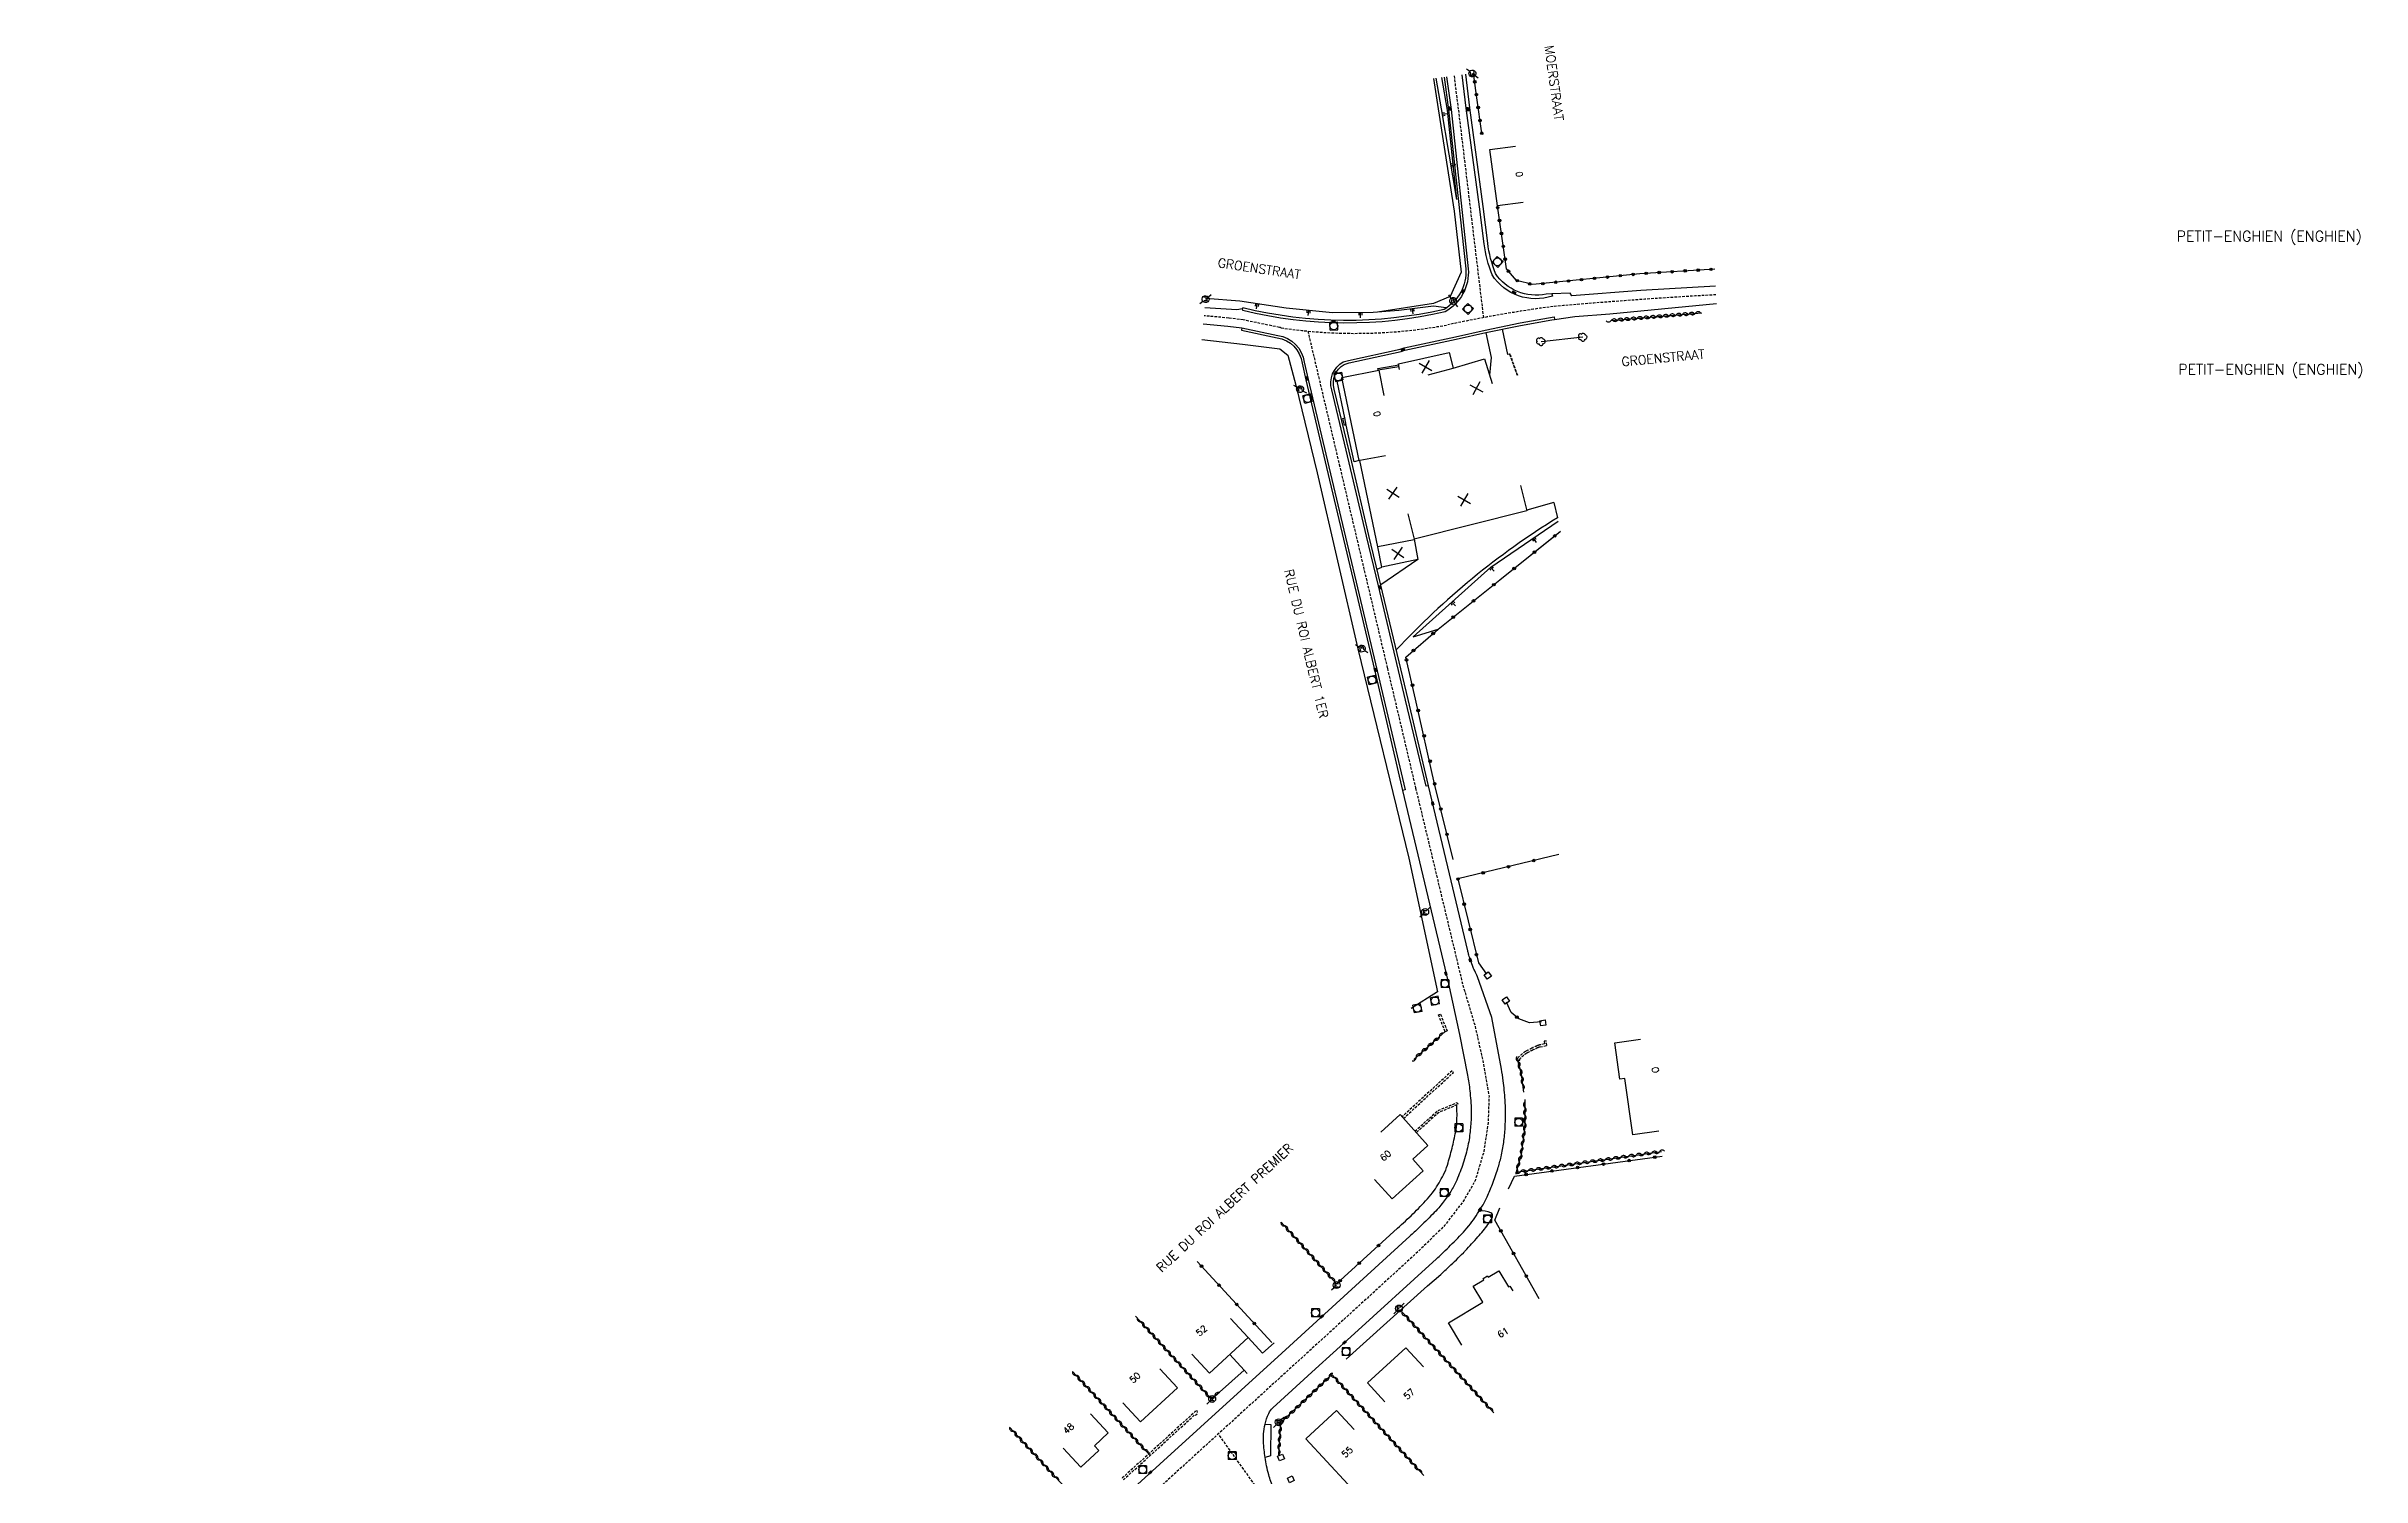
# Model space of a CAD drawing. Header units: millimetres. Extents: x 127000 to 128000, y 154000 to 154800.
# Drawn here: x 127040.4 to 127486, y 154524.4 to 154799.7 of the extents above; entities that cross this region are included whole.
import ezdxf
from ezdxf.enums import TextEntityAlignment as Align

# ---------------------------------------------------------------- set-up
doc = ezdxf.new("R2010")
doc.units = ezdxf.units.MM
doc.linetypes.add('DASHED', pattern=[0.75, 0.5, -0.25])
doc.layers.get('0').update_dxf_attribs({"linetype": 'CONTINUOUS'})
for name, color, linetype in [('W0001', 6, 'DASHED'), ('W0008', 7, 'CONTINUOUS'), ('W0100', 7, 'CONTINUOUS'), ('W0112', 1, 'DASHED'), ('W0211', 2, 'CONTINUOUS'), ('W0300', 7, 'CONTINUOUS'), ('W0302', 3, 'CONTINUOUS'), ('W0310', 3, 'CONTINUOUS'), ('W0322', 7, 'CONTINUOUS'), ('W0330', 7, 'CONTINUOUS'), ('W0334', 7, 'CONTINUOUS'), ('W0400', 7, 'CONTINUOUS'), ('W0420', 7, 'CONTINUOUS'), ('W0471', 7, 'CONTINUOUS'), ('W0980', 7, 'CONTINUOUS'), ('W0989', 7, 'CONTINUOUS'), ('W0991', 7, 'CONTINUOUS'), ('W1102', 7, 'CONTINUOUS')]:
    doc.layers.add(name, color=color, linetype=linetype)
doc.styles.get("Standard").update_dxf_attribs({"font": 'romans.shx', "width": 0.85})

# ---------------------------------------------------------------- blocks, each defined once
blk = doc.blocks.new('T471')
for p, q in [((-0.333334, 0.333334), (-0.333334, -0.333334)), ((-0.333334, 0.333334), (0.333334, 0.333334)), ((-0.333334, 0), (0, 0)), ((0.500001, 0.500001), (1.000002, 1.000002)), ((-0.500001, -0.500001), (-1.000002, -1.000002)), ((-0.333334, -0.333334), (0.333334, -0.333334))]:
    blk.add_line(p, q)
blk.add_ellipse((0, 0), major_axis=(0.471405, 0.471405), ratio=1, start_param=5.4977871438, end_param=11.780972451)
blk = doc.blocks.new('T400')
for p, q in [((-0.15, 0.3), (0.15, 0.3)), ((-0.15, -0.25), (-0.15, 0.3)), ((-0.15, 0.15), (0.15, 0.15)), ((-0.15, 0), (0.15, 0)), ((0.15, 0.3), (0.15, -0.25)), ((-0.15, -0.15), (0.15, -0.15)), ((-0.15, -0.25), (-0.15, -0.3)), ((-0.15, -0.3), (0.15, -0.3)), ((0.15, -0.3), (0.15, -0.25))]:
    blk.add_line(p, q)
blk = doc.blocks.new('T420')
for p, q in [((0.75, 0.75), (-0.75, 0.75)), ((-0.75, 0.75), (-0.75, -0.75)), ((0.75, 0.75), (0.75, -0.75)), ((0.75, -0.75), (-0.75, -0.75))]:
    blk.add_line(p, q)
blk.add_ellipse((0, 0), major_axis=(-0.53, 0.53), ratio=1, start_param=3.926991, end_param=10.210176)
blk = doc.blocks.new('t112o')
at = {"color": 0, "linetype": 'Continuous'}
for p, q in [((-0.5, 0.5), (0.5, 0.5)), ((-0.5, -0.5), (-0.5, 0.5)), ((0.5, 0.5), (0.5, -0.5)), ((0.5, -0.5), (-0.5, -0.5))]:
    blk.add_line(p, q, dxfattribs=at)
blk = doc.blocks.new('t310o')
at = {"color": 0, "linetype": 'Continuous'}
for centre, start, end in [((-0.5, 0.38), 216.8699, 323.1304), ((0.5, -0.37), 36.8699, 143.1303)]:
    blk.add_arc(centre, 0.625, start, end, dxfattribs=at)
blk = doc.blocks.new('t322o')
at = {"color": 0, "linetype": 'Continuous'}
for radius in [0.25, 0.15]:
    blk.add_circle((0, 0), radius, dxfattribs=at)
blk = doc.blocks.new('t211o')
at = {"color": 0, "linetype": 'Continuous'}
for p, q in [((-0.29, 0.5), (-0.29, 0)), ((0, 1), (0, 0)), ((0.29, 0.5), (0.29, 0))]:
    blk.add_line(p, q, dxfattribs=at)
blk = doc.blocks.new('t991o')
at = {"color": 0, "linetype": 'Continuous'}
for p, q in [((-1, 1), (1, -1)), ((-1, -1), (1, 1))]:
    blk.add_line(p, q, dxfattribs=at)
blk = doc.blocks.new('T300')
for p, q in [((-0.8, 0.51), (-0.86, 0.34)), ((-0.86, 0.34), (-0.86, 0.17)), ((-0.86, 0.17), (-0.74, 0.06)), ((-0.69, 0.63), (-0.8, 0.51)), ((-0.8, -0.06), (-0.74, 0.06)), ((-0.74, 0.06), (-0.69, 0.11)), ((-0.57, 0.69), (-0.69, 0.63)), ((-0.46, 0.69), (-0.57, 0.69)), ((-0.29, 0.63), (-0.46, 0.69)), ((-0.29, 0.63), (-0.17, 0.74)), ((-0.23, 0.57), (-0.29, 0.63)), ((-0.17, 0.74), (-0.06, 0.8)), ((-0.06, 0.8), (0.06, 0.8)), ((0.06, 0.8), (0.23, 0.74)), ((0.23, 0.74), (0.34, 0.63)), ((0.34, 0.63), (0.4, 0.51)), ((0.46, 0.46), (0.34, 0.46)), ((0.4, 0.51), (0.4, 0.46)), ((0.57, 0.4), (0.46, 0.46)), ((0.57, 0.4), (0.69, 0.29)), ((0.69, 0.29), (0.74, 0.17)), ((0.74, 0.06), (0.69, -0.17)), ((0.74, 0.17), (0.74, 0.06)), ((-0.8, -0.17), (-0.8, -0.06)), ((-0.8, -0.23), (-0.8, -0.17)), ((-0.74, -0.34), (-0.8, -0.23)), ((-0.69, -0.4), (-0.74, -0.34)), ((-0.51, -0.46), (-0.69, -0.4)), ((-0.4, -0.46), (-0.51, -0.46)), ((-0.4, -0.46), (-0.34, -0.46)), ((-0.34, -0.46), (-0.34, -0.4)), ((-0.34, -0.51), (-0.34, -0.46)), ((-0.29, -0.63), (-0.34, -0.51)), ((-0.17, -0.74), (-0.29, -0.63)), ((-0.06, -0.8), (-0.17, -0.74)), ((0.06, -0.8), (-0.06, -0.8)), ((0.17, -0.74), (0.06, -0.8)), ((0.23, -0.69), (0.17, -0.74)), ((0.29, -0.46), (0.23, -0.46)), ((0.29, -0.63), (0.23, -0.69)), ((0.46, -0.4), (0.29, -0.46)), ((0.34, -0.51), (0.29, -0.63)), ((0.34, -0.51), (0.34, -0.46)), ((0.57, -0.34), (0.46, -0.4)), ((0.63, -0.29), (0.57, -0.34)), ((0.69, -0.17), (0.63, -0.29))]:
    blk.add_line(p, q)

msp = doc.modelspace()

# ---------------------------------------------------------------- linework, layer by layer
at = {"layer": 'W0001'}
for points in [[(127317.02, 154747.48), (127312.18, 154787.58), (127311.36, 154794.03)], [(127283.16, 154744.89), (127289.2, 154719.22), (127298.47, 154679.98), (127303.91, 154656.92)]]:
    msp.add_lwpolyline(points, dxfattribs=at)
msp.add_lwpolyline([(127361.71, 154751.87, 0.007991), (127330.38, 154749.62, 0.019862), (127310.13, 154746.1, -0.083668), (127278.02, 154745.52, 0.011204), (127277.68, 154745.59), (127270.73, 154747.04), (127267.94, 154747.4), (127263.18, 154747.84)], format="xyb", dxfattribs=at)
at = {"layer": 'W0001', "flags": 128}
for points in [[(127303.91, 154656.92), (127313, 154618.96), (127315.35, 154611.09), (127316.94, 154603.96), (127318.03, 154597.6), (127317.86, 154592.57), (127317.02, 154586.95), (127315.35, 154581.34), (127313.25, 154577.65), (127309.48, 154572.71), (127304.36, 154567.68), (127296.48, 154560.47), (127241.45, 154510.29), (127054.48, 154336.39), (127050.21, 154330.6), (127043.75, 154319.96), (127040.38, 154304.07)], [(127283.54, 154508.15), (127275.92, 154518.64), (127265.94, 154532.62)]]:
    msp.add_lwpolyline(points, dxfattribs=at)
at = {"layer": 'W0008'}
for points in [[(127309.88, 154793.82), (127310.72, 154787.53), (127314.05, 154756.89, -0.290066), (127309.59, 154748.59, -0.117387), (127270.66, 154748.83), (127270.58, 154749.2), (127269.5, 154748.96), (127263.33, 154749.38)], [(127361.64, 154753.55), (127347.25, 154752.72), (127333.98, 154751.65), (127333.65, 154752.17), (127330.15, 154752.06), (127330.22, 154751.62, -0.341843), (127318.61, 154755.71, -0.052754), (127317.09, 154761.7), (127316.18, 154768.79), (127313.66, 154787.77), (127312.84, 154794.22)], [(127306.41, 154657.39), (127305.93, 154657.27), (127301.96, 154673.83), (127296.73, 154695.86), (127294.44, 154705.44), (127291.12, 154719.55), (127287.77, 154733.57, -0.348049), (127289.97, 154738.94), (127290.99, 154739.24), (127300.96, 154741.42), (127301.72, 154741.69), (127311.58, 154743.8), (127317.32, 154745.08), (127324.02, 154746.47), (127330.54, 154747.62), (127330.63, 154747.13), (127334.55, 154747.69), (127341.27, 154748.19), (127361.78, 154750.19)], [(127263.04, 154746.29), (127267.77, 154745.86), (127270.47, 154745.51), (127277.4, 154744.06, -0.328996), (127282.48, 154738.88), (127283.24, 154735.59), (127287.21, 154718.75), (127296.48, 154679.51), (127301.89, 154656.57), (127301.4, 154656.46)], [(127330.53, 154711.89), (127331.21, 154708.95, 0.067518), (127300.19, 154683.51, 0.067518)], [(127301.4, 154656.46), (127310.17, 154619.55), (127312.37, 154609.5), (127313.89, 154601.66, -0.021585), (127314.33, 154598.68, -0.016929), (127314.61, 154594.85, -0.025281), (127314.58, 154592.98, -0.016147), (127314.3, 154590.06, -0.029918), (127313.69, 154586.86, -0.027248), (127312.63, 154583.46, -0.028067), (127311.25, 154580.32, -0.040192), (127310, 154578.27, -0.015497), (127308.36, 154576.16, -0.024312), (127307.2, 154574.9, -0.003972), (127304.49, 154572.25, -0.006464), (127302.79, 154570.66), (127278.17, 154548.19), (127254.67, 154526.78), (127228.35, 154502.84)], [(127276.55, 154522.16, -0.038713), (127275.65, 154524.74, -0.013302), (127275.23, 154526.46, -0.014224), (127274.94, 154528.09, -0.012104), (127274.75, 154529.55, -0.01086), (127274.62, 154531.18, -0.037998), (127274.65, 154532.61, -0.02857), (127274.93, 154534.49, -0.058678), (127275.63, 154536.56, -0.097489), (127276.42, 154537.63), (127284.61, 154545.16), (127291.43, 154551.3), (127307.93, 154566.33, 0.007629), (127308.93, 154567.26, 0.002743), (127311.64, 154569.92, 0.031264), (127314.45, 154573.07, 0.034623), (127316.59, 154576.23, 0.021605), (127317.67, 154578.27, 0.018977), (127318.7, 154580.7, 0.01551), (127319.73, 154583.65, 0.020159), (127320.35, 154585.98, 0.0208), (127320.86, 154588.74, 0.020745), (127321.13, 154591.54, 0.014283), (127321.22, 154594.65, 0.019542), (127321.13, 154596.93, 0.009819), (127320.76, 154600.59, 0.015875), (127320.42, 154602.84), (127318.59, 154612.77), (127315.83, 154620.62, -0.010431), (127315.28, 154621.73, -0.018549), (127315, 154622.37, -0.00147), (127314.43, 154623.89, -0.014631), (127314.38, 154624.04, -0.006978), (127314.1, 154624.98, -0.010422), (127313.94, 154625.61), (127310.77, 154639.08), (127306.41, 154657.39)], [(127300.44, 154572.23, 0.00695), (127301.93, 154573.58, 0.00695), (127303.38, 154574.96, 0.006934), (127304.79, 154576.38, 0.028072), (127307.46, 154579.44, 0.026772), (127309.27, 154582.5, 0.047366), (127310.02, 154584.36, 0.011373), (127310.91, 154587.6, 0.011741), (127311.62, 154590.77, 0.039301), (127311.84, 154592.62, 0.022519), (127311.83, 154595.93)], [(127290.52, 154547.01), (127306.19, 154561.1), (127308.73, 154563.33, 0.009224), (127310.37, 154564.84, 0.005431), (127313.1, 154567.48, 0.011613), (127313.46, 154567.86, 0.001651), (127315.91, 154570.55, 0.027013), (127317.82, 154572.9, 0.049132), (127318.67, 154574.35, 0.41022), (127318.37, 154575.18, 0.144224), (127316.18, 154575.53)]]:
    msp.add_lwpolyline(points, format="xyb", dxfattribs=at)
msp.add_lwpolyline([(127304.35, 154700.91), (127297.21, 154696.04)], dxfattribs=at)
at = {"layer": 'W0008', "flags": 128}
for points in [[(127271.66, 154551.15), (127274.42, 154548.14), (127276.66, 154550.16)], [(127266.18, 154540.66), (127270.88, 154544.91), (127271.5, 154544.24)], [(127270.88, 154544.91), (127268.13, 154547.9)], [(127274.93, 154534.49), (127276.07, 154534.46), (127275.98, 154528.38), (127274.94, 154528.09)]]:
    msp.add_lwpolyline(points, dxfattribs=at)
at = {"layer": 'W0100'}
for points in [[(127324.6, 154769.65), (127319.64, 154768.98), (127318.17, 154779.83), (127323.13, 154780.5)], [(127324.1, 154715.14), (127325.31, 154710.29), (127303.6, 154704.84), (127304.35, 154700.91), (127297.41, 154699.43), (127296.64, 154703.33), (127293.18, 154719.99), (127293.01, 154719.96), (127289.68, 154735.93), (127296.81, 154737.37), (127297.8, 154732.47)], [(127300.8, 154737.5), (127300.62, 154738.56), (127310.37, 154740.75), (127311.15, 154737.72), (127317.17, 154739.57), (127318.64, 154734.79)], [(127312.82, 154549.68), (127310.23, 154553.97), (127316.84, 154557.95), (127314.99, 154561.03), (127317.05, 154562.28), (127316.89, 154562.53), (127317.71, 154563.02), (127317.87, 154562.79), (127319.91, 154564.02), (127321.77, 154560.93), (127322.03, 154561.08), (127322.61, 154560.13)]]:
    msp.add_lwpolyline(points, dxfattribs=at)
at = {"layer": 'W0100', "flags": 128}
for points in [[(127350.7, 154590.87), (127345.74, 154590.16), (127344.19, 154601.03), (127343.23, 154600.89), (127342.22, 154607.91), (127347.18, 154608.62)], [(127297.19, 154590.72), (127300.9, 154594.07), (127306.27, 154588.13), (127303.36, 154585.5), (127305.36, 154583.28), (127299.37, 154577.86), (127296.01, 154581.58)], [(127268.26, 154554.83), (127271.66, 154551.15), (127264.24, 154544.3), (127260.84, 154547.98)], [(127254.71, 154545.16), (127258.08, 154541.47), (127250.93, 154534.92), (127247.55, 154538.62)], [(127298.01, 154538.76), (127294.64, 154542.46), (127302.04, 154549.21), (127305.42, 154545.51)], [(127241.33, 154536.47), (127244.73, 154532.8), (127242.08, 154530.35), (127242.94, 154529.41), (127239.5, 154526.22), (127236.1, 154529.9)], [(127296.98, 154521.37), (127293.28, 154518), (127289.7, 154521.93), (127290.83, 154522.97), (127282.79, 154531.69), (127288.68, 154537.12), (127292.07, 154533.44)]]:
    msp.add_lwpolyline(points, dxfattribs=at)
at = {"layer": 'W0112'}
msp.add_lwpolyline([(127323.58, 154736.31), (127322.08, 154740.46), (127321.97, 154740.42), (127323.46, 154736.28)], dxfattribs=at)
msp.add_lwpolyline([(127309.59, 154610.03), (127308.32, 154613.28), (127308.69, 154613.42), (127309.96, 154610.18)], close=True, dxfattribs=at)
msp.add_lwpolyline([(127323.97, 154604.57), (127323.93, 154604.78, -0.022778), (127324.73, 154605.51, -0.047405), (127325.3, 154605.9, -0.011229), (127326.48, 154606.52, -0.014261), (127327.44, 154606.95, -0.036983), (127327.85, 154607.09), (127329.17, 154607.38), (127329.03, 154608.26), (127328.64, 154608.2), (127328.71, 154607.69), (127327.76, 154607.48, 0.037621), (127327.28, 154607.32, 0.014261), (127326.31, 154606.88, 0.011229), (127325.1, 154606.25, 0.047405), (127324.47, 154605.82, 0.027158), (127323.49, 154604.91), (127323.58, 154604.49)], format="xyb", close=True, dxfattribs=at)
at = {"layer": 'W0112', "flags": 128}
for points in [[(127301.56, 154593.34), (127311.19, 154602.18), (127310.91, 154602.51), (127301.29, 154593.66)], [(127303.78, 154590.89), (127308.17, 154594.85), (127311.88, 154596.38), (127312.03, 154596.02), (127308.38, 154594.51), (127304.04, 154590.6)]]:
    msp.add_lwpolyline(points, dxfattribs=at)
msp.add_lwpolyline([(127261.49, 154537.08), (127261.49, 154536.86), (127261.46, 154536.9), (127252.55, 154528.76), (127247.46, 154524.14), (127247.72, 154523.84), (127247.72, 154523.84), (127252.82, 154528.46), (127261.44, 154536.34), (127261.55, 154536.22), (127261.9, 154536.53), (127261.89, 154537.09)], close=True, dxfattribs=at)
at = {"layer": 'W0211'}
for points in [[(127307.79, 154793.55), (127308.85, 154787.69), (127311.77, 154770.22)], [(127308.86, 154793.69), (127309.98, 154787.41), (127311.77, 154770.22)], [(127309.8, 154749.37), (127307.36, 154749.69), (127300.68, 154748.83), (127295.76, 154748.48), (127287.89, 154748.42), (127279, 154749.3), (127270.1, 154750.64), (127263.49, 154751.19)], [(127303.45, 154686.05), (127318.35, 154699.44), (127331.37, 154708.28)], [(127320.12, 154697), (127331.69, 154706.28)], [(127303.45, 154686.05), (127308.24, 154687.5)]]:
    msp.add_lwpolyline(points, dxfattribs=at)
at = {"layer": 'W0302', "flags": 128}
msp.add_lwpolyline([(127336.1, 154743.69), (127328.06, 154742.85)], dxfattribs=at)
at = {"layer": 'W0310'}
msp.add_lwpolyline([(127341.57, 154746.94), (127358.98, 154748.41)], dxfattribs=at)
at = {"layer": 'W0310', "flags": 128}
for points in [[(127309.61, 154610.08), (127303.53, 154604.71)], [(127324.74, 154598.42), (127324.27, 154601.88), (127323.58, 154604.49)], [(127324.9, 154596.98), (127324.93, 154591.82), (127324.19, 154586.37), (127323.28, 154582.98), (127351.25, 154586.98)], [(127288.71, 154561.53), (127278, 154573.39)], [(127249.99, 154555.29), (127264.54, 154539.39), (127266.18, 154540.66)], [(127300.92, 154556.47), (127318.94, 154536.69)], [(127252.82, 154528.46), (127237.9, 154544.63)], [(127305.47, 154524.64), (127287.77, 154544.05), (127277.91, 154534.74), (127277.54, 154528.72)], [(127238.61, 154515.7), (127240.77, 154517.62), (127225.74, 154533.9)]]:
    msp.add_lwpolyline(points, dxfattribs=at)
at = {"layer": 'W0322'}
for points in [[(127316.63, 154782.96), (127315.68, 154789.79), (127315.06, 154794.51)], [(127361.5, 154756.82), (127347.08, 154755.93), (127326.44, 154753.83), (127323.34, 154754.62), (127321.41, 154756.84), (127319.64, 154768.98)], [(127307.57, 154657.76), (127303.91, 154674.01), (127302.03, 154682.14), (127308.24, 154687.5), (127320.12, 154697), (127331.81, 154706.37)]]:
    msp.add_lwpolyline(points, dxfattribs=at)
at = {"layer": 'W0322', "flags": 128}
for points in [[(127311.12, 154643.17), (127307.57, 154657.76)], [(127331.49, 154644.15), (127312.06, 154639.43), (127315.99, 154623.26), (127317.53, 154621.1)], [(127328.12, 154611.95), (127325.83, 154611.74), (127323.75, 154612.51), (127322.27, 154613.75), (127321.38, 154615.74)], [(127321.76, 154579.8), (127322.92, 154582.26), (127351.38, 154586.08)], [(127327.66, 154558.64), (127319.15, 154573.77), (127320.13, 154576.15)], [(127300.44, 154572.23), (127288.71, 154561.53)], [(127276.25, 154550.21), (127261.88, 154565.78)]]:
    msp.add_lwpolyline(points, dxfattribs=at)
at = {"layer": 'W0330'}
for points in [[(127307.34, 154793.49), (127308.26, 154787.64), (127311.3, 154767.96), (127312.67, 154756.22), (127310.53, 154751.53), (127307.34, 154750.19), (127296.56, 154748.53)], [(127262.77, 154743.26), (127270.59, 154742.4), (127277.79, 154741.49), (127279.33, 154740.26), (127280.82, 154734.5), (127284.93, 154717.63), (127292.76, 154683.74), (127302.62, 154643.41), (127308.12, 154617.71)], [(127308.12, 154617.71), (127303.05, 154614.52)]]:
    msp.add_lwpolyline(points, dxfattribs=at)
at = {"layer": 'W0334', "flags": 128}
for points in [[(127309.38, 154793.76), (127310.21, 154787.47), (127313.54, 154756.85, -0.287403), (127309.4, 154749.07, -0.117654), (127270.63, 154749.37), (127270.58, 154749.17)], [(127270.47, 154745.51), (127270.42, 154745.04), (127277.28, 154743.61, -0.331322), (127282.05, 154738.73), (127282.8, 154735.49), (127286.77, 154718.64), (127296.04, 154679.4), (127301.4, 154656.46)]]:
    msp.add_lwpolyline(points, format="xyb", dxfattribs=at)
at = {"layer": 'W0334'}
for points in [[(127330.15, 154752.06), (127329.01, 154752.02, -0.308137), (127319.27, 154756, -0.06328), (127317.79, 154761.84), (127316.88, 154768.88), (127314.37, 154787.86), (127313.55, 154794.31)], [(127306.41, 154657.39), (127302.45, 154673.95), (127297.22, 154695.97), (127294.93, 154705.56), (127291.61, 154719.67), (127288.25, 154733.7, -0.345096), (127290.16, 154738.48), (127291.12, 154738.76), (127301.1, 154740.93), (127301.86, 154741.21), (127311.69, 154743.31), (127317.42, 154744.59), (127324.11, 154745.98), (127330.14, 154747.04), (127330.63, 154747.13)]]:
    msp.add_lwpolyline(points, format="xyb", dxfattribs=at)
for points in [[(127317.39, 154744.57), (127318.46, 154739.8), (127318.15, 154736.38)], [(127321.97, 154740.42), (127321.66, 154740.37), (127320.62, 154745.24)], [(127296.7, 154737.42), (127296.65, 154737.71), (127300.65, 154738.41)], [(127296.7, 154737.42), (127300.7, 154738.1)], [(127293.01, 154719.97), (127292.06, 154719.75), (127290.55, 154726.81), (127290.3, 154728.19), (127288.79, 154735.24), (127289.78, 154735.45)], [(127290.55, 154726.81), (127290.19, 154726.78), (127289.91, 154728.09), (127290.3, 154728.19)], [(127330.53, 154711.89), (127325.28, 154710.42)], [(127296.48, 154699.09), (127297.41, 154699.43)]]:
    msp.add_lwpolyline(points, dxfattribs=at)
at = {"layer": 'W1102'}
for p, q in [((127306.3, 154736.48), (127311.15, 154737.72)), ((127298.1, 154720.87), (127293.18, 154719.99)), ((127302.38, 154709.69), (127303.6, 154704.84)), ((127303.62, 154704.72), (127296.64, 154703.33))]:
    msp.add_line(p, q, dxfattribs=at)

# ---------------------------------------------------------------- block references
at = {"layer": 'W0112'}
for p, rotation in [((127317.78, 154620.85), 305.6164782882641), ((127321.28, 154616.04), 305.4728202183575), ((127328.41, 154611.73), 278.8980220299205), ((127278, 154528.09), 293.4368944153023), ((127279.89, 154523.87), 294.8238987015034)]:
    msp.add_blockref('t112o', p, dxfattribs=dict(at, rotation=rotation))
at = {"layer": 'W0211'}
for p, rotation in [((127309.04, 154786.56), 279.4944990650978), ((127310.69, 154776.7), 279.4944990650978), ((127273.43, 154750.14), 171.4511345306426), ((127283.35, 154748.87), 174.369217688147), ((127293.32, 154748.46), 180.3886116631593), ((127303.29, 154749.17), 187.3137721420623), ((127326.6, 154705.04), 214.1867184237378), ((127318.33, 154699.42), 221.9434241386397), ((127310.89, 154692.73), 221.9434241386397)]:
    msp.add_blockref('t211o', p, dxfattribs=dict(at, rotation=rotation))
at = {"layer": 'W0300'}
for p in [(127328.06, 154742.85), (127336.1, 154743.69)]:
    msp.add_blockref('T300', p, dxfattribs=at)
at = {"layer": 'W0310'}
for p, rotation in [((127341.57, 154746.94), 4.82020382155899), ((127342.82, 154747.05), 4.82020382155899), ((127344.06, 154747.15), 4.82020382155899), ((127345.31, 154747.26), 4.82020382155899), ((127346.55, 154747.36), 4.82020382155899), ((127347.8, 154747.47), 4.82020382155899), ((127349.05, 154747.57), 4.82020382155899), ((127350.29, 154747.68), 4.82020382155899), ((127351.54, 154747.78), 4.82020382155899), ((127352.78, 154747.89), 4.82020382155899), ((127354.03, 154747.99), 4.82020382155899), ((127355.27, 154748.1), 4.82020382155899), ((127356.52, 154748.2), 4.82020382155899), ((127357.76, 154748.31), 4.82020382155899), ((127306.24, 154607.1), 221.4662475957067), ((127307.36, 154608.09), 221.4662475957067), ((127308.48, 154609.09), 221.4662475957067), ((127303.99, 154605.11), 221.4662475957067), ((127305.11, 154606.11), 221.4662475957067), ((127323.63, 154604.3), 104.9052039599194), ((127324.01, 154602.85), 104.9052039599194), ((127324.34, 154601.39), 97.70875909924533), ((127324.54, 154599.9), 97.70875909924533), ((127324.91, 154595.48), 270.2835412344588), ((127324.92, 154593.98), 270.2835412344588), ((127324.61, 154589.51), 262.2839149824194), ((127324.82, 154590.99), 262.2839149824194), ((127324.92, 154592.48), 270.2835412344588), ((127323.84, 154585.08), 255.0307085086044), ((127324.21, 154586.53), 262.2839149824194), ((127324.41, 154588.02), 262.2839149824194), ((127334.49, 154584.58), 8.147519149997065), ((127335.98, 154584.8), 8.147519149997065), ((127337.46, 154585.01), 8.147519149997065), ((127338.95, 154585.22), 8.147519149997065), ((127340.43, 154585.43), 8.147519149997065), ((127341.92, 154585.65), 8.147519149997065), ((127343.4, 154585.86), 8.147519149997065), ((127344.89, 154586.07), 8.147519149997065), ((127346.37, 154586.28), 8.147519149997065), ((127347.86, 154586.5), 8.147519149997065), ((127349.34, 154586.71), 8.147519149997065), ((127350.83, 154586.92), 8.147519149997065), ((127323.46, 154583.63), 255.0307085086044), ((127324.1, 154583.09), 8.147519149997065), ((127325.58, 154583.31), 8.147519149997065), ((127327.07, 154583.52), 8.147519149997065), ((127328.55, 154583.73), 8.147519149997065), ((127330.04, 154583.95), 8.147519149997065), ((127331.52, 154584.16), 8.147519149997065), ((127333.01, 154584.37), 8.147519149997065), ((127278.66, 154572.66), 132.0796779757189), ((127279.67, 154571.55), 132.0796779757189), ((127280.67, 154570.43), 132.0796779757189), ((127281.68, 154569.32), 132.0796779757189), ((127282.68, 154568.21), 132.0796779757189), ((127283.69, 154567.09), 132.0796779757189), ((127284.69, 154565.98), 132.0796779757189), ((127285.7, 154564.87), 132.0796779757189), ((127286.7, 154563.75), 132.0796779757189), ((127287.71, 154562.64), 132.0796779757189), ((127251, 154554.19), 312.4518207577131), ((127252.01, 154553.08), 312.4518207577131), ((127301.93, 154555.36), 312.3459824252117), ((127302.94, 154554.25), 312.3459824252117), ((127303.95, 154553.14), 312.3459824252117), ((127253.02, 154551.97), 312.4518207577131), ((127254.04, 154550.87), 312.4518207577131), ((127255.05, 154549.76), 312.4518207577131), ((127256.06, 154548.65), 312.4518207577131), ((127304.96, 154552.03), 312.3459824252117), ((127305.97, 154550.92), 312.3459824252117), ((127306.98, 154549.82), 312.3459824252117), ((127307.99, 154548.71), 312.3459824252117), ((127257.07, 154547.54), 312.4518207577131), ((127258.09, 154546.44), 312.4518207577131), ((127259.1, 154545.33), 312.4518207577131), ((127260.11, 154544.22), 312.4518207577131), ((127309, 154547.6), 312.3459824252117), ((127310.01, 154546.49), 312.3459824252117), ((127311.02, 154545.38), 312.3459824252117), ((127312.03, 154544.27), 312.3459824252117), ((127238.57, 154543.89), 132.7104361798221), ((127239.59, 154542.79), 132.7104361798221), ((127240.61, 154541.69), 132.7104361798221), ((127241.62, 154540.59), 132.7104361798221), ((127242.64, 154539.49), 132.7104361798221), ((127261.12, 154543.12), 312.4518207577131), ((127262.14, 154542.01), 312.4518207577131), ((127263.15, 154540.9), 312.4518207577131), ((127264.16, 154539.8), 312.4518207577131), ((127265.28, 154539.97), 37.72618728007593), ((127283.97, 154540.46), 223.3682469376946), ((127285.06, 154541.49), 223.3682469376946), ((127286.15, 154542.52), 223.3682469376946), ((127287.24, 154543.55), 223.3682469376946), ((127288.29, 154543.48), 132.3459824252032), ((127289.3, 154542.37), 132.3459824252032), ((127290.31, 154541.26), 132.3459824252032), ((127291.32, 154540.16), 132.3459824252032), ((127313.04, 154543.16), 312.3459824252117), ((127314.05, 154542.06), 312.3459824252117), ((127315.06, 154540.95), 312.3459824252117), ((127316.07, 154539.84), 312.3459824252117), ((127243.66, 154538.38), 132.7104361798221), ((127244.68, 154537.28), 132.7104361798221), ((127245.69, 154536.18), 132.7104361798221), ((127246.71, 154535.08), 132.7104361798221), ((127278.52, 154535.31), 223.3682469376946), ((127279.61, 154536.34), 223.3682469376946), ((127280.7, 154537.37), 223.3682469376946), ((127281.79, 154538.4), 223.3682469376946), ((127282.88, 154539.43), 223.3682469376946), ((127292.33, 154539.05), 132.3459824252032), ((127293.34, 154537.94), 132.3459824252032), ((127294.35, 154536.83), 132.3459824252032), ((127295.36, 154535.72), 132.3459824252032), ((127317.08, 154538.73), 312.3459824252117), ((127318.09, 154537.62), 312.3459824252117), ((127226.44, 154533.13), 132.7105079764024), ((127227.46, 154532.03), 132.7105079764024), ((127228.48, 154530.93), 132.7105079764024), ((127247.73, 154533.97), 132.7104361798221), ((127248.75, 154532.87), 132.7104361798221), ((127249.76, 154531.77), 132.7104361798221), ((127250.78, 154530.67), 132.7104361798221), ((127277.68, 154531.08), 266.476209656281), ((127277.77, 154532.58), 266.476209656281), ((127277.87, 154534.07), 266.476209656281), ((127296.37, 154534.61), 132.3459824252032), ((127297.38, 154533.5), 132.3459824252032), ((127298.39, 154532.4), 132.3459824252032), ((127299.4, 154531.29), 132.3459824252032), ((127229.5, 154529.83), 132.7105079764024), ((127230.51, 154528.73), 132.7105079764024), ((127231.53, 154527.62), 132.7105079764024), ((127232.55, 154526.52), 132.7105079764024), ((127251.8, 154529.57), 132.7104361798221), ((127277.59, 154529.58), 266.476209656281), ((127300.41, 154530.18), 132.3459824252032), ((127301.42, 154529.07), 132.3459824252032), ((127302.43, 154527.96), 132.3459824252032), ((127303.44, 154526.85), 132.3459824252032), ((127233.57, 154525.42), 132.7105079764024), ((127234.58, 154524.32), 132.7105079764024), ((127304.45, 154525.74), 132.3459824252032)]:
    msp.add_blockref('t310o', p, dxfattribs=dict(at, rotation=rotation))
at = {"layer": 'W0322'}
for p, rotation in [((127315.28, 154792.86), 97.45750807814419), ((127315.6, 154790.39), 97.45750807814419), ((127315.94, 154787.91), 97.91082708274197), ((127316.29, 154785.43), 97.91082708274197), ((127316.63, 154782.96), 97.91082708274197), ((127319.69, 154768.63), 98.29057742798905), ((127320.05, 154766.16), 98.29057742798905), ((127320.41, 154763.68), 98.29057742798905), ((127320.78, 154761.21), 98.29057742798905), ((127321.14, 154758.74), 98.29057742798905), ((127321.79, 154756.4), 131.0422246322288), ((127323.48, 154754.59), 165.5742225612268), ((127328.38, 154754.02), 185.8252184095288), ((127330.86, 154754.28), 185.8252184095288), ((127333.35, 154754.53), 185.8252184095288), ((127335.84, 154754.78), 185.8252184095288), ((127338.32, 154755.04), 185.8252184095288), ((127340.81, 154755.29), 185.8252184095288), ((127343.3, 154755.55), 185.8252184095288), ((127345.79, 154755.8), 185.8252184095288), ((127348.28, 154756.01), 183.5355860535949), ((127350.77, 154756.16), 183.5355860535949), ((127353.27, 154756.31), 183.5355860535949), ((127355.76, 154756.47), 183.5355860535949), ((127358.26, 154756.62), 183.5355860535949), ((127360.75, 154756.78), 183.5355860535949), ((127325.9, 154753.96), 165.5742225612268), ((127330.67, 154705.46), 38.71497054343149), ((127326.76, 154702.33), 38.71497054343149), ((127318.96, 154696.08), 38.64168686990308), ((127322.86, 154699.2), 38.71497054343149), ((127315.06, 154692.95), 38.64168686990308), ((127311.15, 154689.83), 38.64168686990308), ((127303.49, 154683.4), 40.81511247979568), ((127307.28, 154686.67), 40.81511247979568), ((127302.16, 154681.59), 103.0294905104158), ((127303.29, 154676.72), 103.0294905104158), ((127304.41, 154671.85), 103.0925213062328), ((127305.55, 154666.97), 103.0925213062328), ((127306.68, 154662.1), 103.0925213062328), ((127307.57, 154657.75), 103.6838289508725), ((127308.76, 154652.89), 103.6838289508725), ((127309.94, 154648.03), 103.6838289508725), ((127326.63, 154642.97), 193.666638760304), ((127312.06, 154639.43), 193.666638760304), ((127316.92, 154640.61), 193.666638760304), ((127321.77, 154641.79), 193.666638760304), ((127313.24, 154634.57), 283.6667192180173), ((127314.42, 154629.71), 283.6667192180173), ((127315.6, 154624.85), 283.6667192180173), ((127323.38, 154612.82), 140.036014080127), ((127345.01, 154585.22), 7.650163858588879), ((127349.96, 154585.89), 7.650163858588879), ((127325.18, 154582.56), 7.650163858588879), ((127330.14, 154583.23), 7.650163858588879), ((127335.09, 154583.89), 7.650163858588879), ((127340.05, 154584.56), 7.650163858588879), ((127320.31, 154571.71), 119.3679208865722), ((127296.75, 154568.86), 222.3941571432214), ((127322.76, 154567.35), 119.3679208865722), ((127262.69, 154564.9), 132.710364180859), ((127293.06, 154565.49), 222.3941571432214), ((127325.21, 154563), 119.3679208865722), ((127266.08, 154561.23), 132.710364180859), ((127289.36, 154562.12), 222.3941571432214), ((127269.47, 154557.55), 132.710364180859), ((127272.86, 154553.88), 132.710364180859)]:
    msp.add_blockref('t322o', p, dxfattribs=dict(at, rotation=rotation))
at = {"layer": 'W0400'}
for p, rotation in [((127310.41, 154787.75), 7.563293709078801), ((127313.97, 154787.56), 187.5440411855568), ((127313.02, 154752.58), 332.2166557958289), ((127322.83, 154752.34), 241.9614424410753), ((127288.08, 154746.75), 272.2097471760578), ((127301.49, 154741.29), 109.7910030645843), ((127288.52, 154736.8), 157.4628907878468), ((127282.96, 154735.79), 13.04567768789677), ((127297.02, 154695.52), 193.3590938318828), ((127296.17, 154679.7), 13.29114192666684), ((127307.2, 154653.94), 192.8699530924842), ((127309.73, 154621.26), 14.52753003005757), ((127314.44, 154623.8), 194.6426169888838), ((127310.25, 154578.66), 327.0757032758756), ((127316.32, 154575.79), 147.7035751766273), ((127285.84, 154555.2), 312.4100989344414), ((127290.24, 154550.23), 131.7446485189528), ((127252.81, 154525.17), 130.9276868286434)]:
    msp.add_blockref('T400', p, dxfattribs=dict(at, rotation=rotation))
at = {"layer": 'W0420'}
for p, rotation in [((127319.67, 154758.21), 137.9930557911868), ((127313.98, 154749.16), 137.9930557911868), ((127288.16, 154745.87), 182.2097471760578), ((127289.04, 154736.08), 101.7805181728468), ((127283.11, 154731.89), 284.5229851139278), ((127295.54, 154677.72), 283.2911419266668), ((127307.64, 154615.97), 281.5275460252298), ((127304.26, 154614.53), 281.5275460252298)]:
    msp.add_blockref('T420', p, dxfattribs=dict(at, rotation=rotation))
for p in [(127309.54, 154619.29), (127312.21, 154591.54), (127323.74, 154592.61), (127309.41, 154579.05), (127317.75, 154574), (127284.64, 154555.92), (127290.52, 154548.46), (127268.59, 154528.43), (127251.36, 154525.72)]:
    msp.add_blockref('T420', p, dxfattribs=at)
at = {"layer": 'W0471'}
for p, rotation in [((127314.83, 154794.48), 97.91082708274197), ((127263.48, 154751.04), 175.2388493025018), ((127311.12, 154750.69), 260.4116198182528), ((127281.67, 154733.71), 284.5229851139278), ((127293.53, 154683.77), 283.6993858207808)]:
    msp.add_blockref('T471', p, dxfattribs=dict(at, rotation=rotation))
for p in [(127305.74, 154633.06), (127288.7, 154561.26), (127300.71, 154556.76), (127264.75, 154539.36), (127277.56, 154534.86)]:
    msp.add_blockref('T471', p, dxfattribs=at)
at = {"layer": 'W0991'}
for p, rotation in [((127305.8, 154738.02), 285.8125572696877), ((127315.58, 154733.85), 287.0869161922795), ((127299.55, 154713.69), 11.34895188406118), ((127313.24, 154712.41), 284.0815624778933), ((127300.49, 154702.12), 280.7735796203532)]:
    msp.add_blockref('t991o', p, dxfattribs=dict(at, rotation=rotation))

# ---------------------------------------------------------------- texts
at = {"layer": 'W0980'}
for p in [(127468.19, 154763.01), (127468.5, 154737.38)]:
    msp.add_text('PETIT-ENGHIEN (ENGHIEN)', height=2, dxfattribs=at).set_placement(p, align=Align.MIDDLE)
at = {"layer": 'W0989'}
for s, rotation, p in [('MOERSTRAAT', 277.4736, (127330.57, 154792.64)), ('GROENSTRAAT', 351.5488, (127273.8, 154756.91)), ('GROENSTRAAT', 5.4223, (127351.52, 154739.74)), ('RUE DU ROI ALBERT 1ER', 283.3684, (127282.88, 154684.73)), ('RUE DU ROI ALBERT PREMIER', 43.1036, (127267.16, 154576.16))]:
    msp.add_text(s, height=1.75, rotation=rotation, dxfattribs=at).set_placement(p, align=Align.MIDDLE)
at = {"layer": 'W0991'}
for s, rotation, p in [('0', 277.7163, (127323.86, 154775.07)), ('0', 280.2267, (127296.48, 154728.93)), ('O', 278.1475, (127350.05, 154602.68)), ('60', 40.7706, (127298.12, 154586.18)), ('52', 40.7706, (127262.71, 154552.49)), ('61', 31.4063, (127320.73, 154552.12)), ('50', 41.7935, (127249.9, 154543.46)), ('57', 41.7935, (127302.67, 154540.3)), ('48', 41.7935, (127237.1, 154533.66)), ('55', 41.7935, (127290.75, 154529.13))]:
    msp.add_text(s, height=1.25, rotation=rotation, dxfattribs=at).set_placement(p, align=Align.MIDDLE)

doc.saveas('drawing.dxf')
